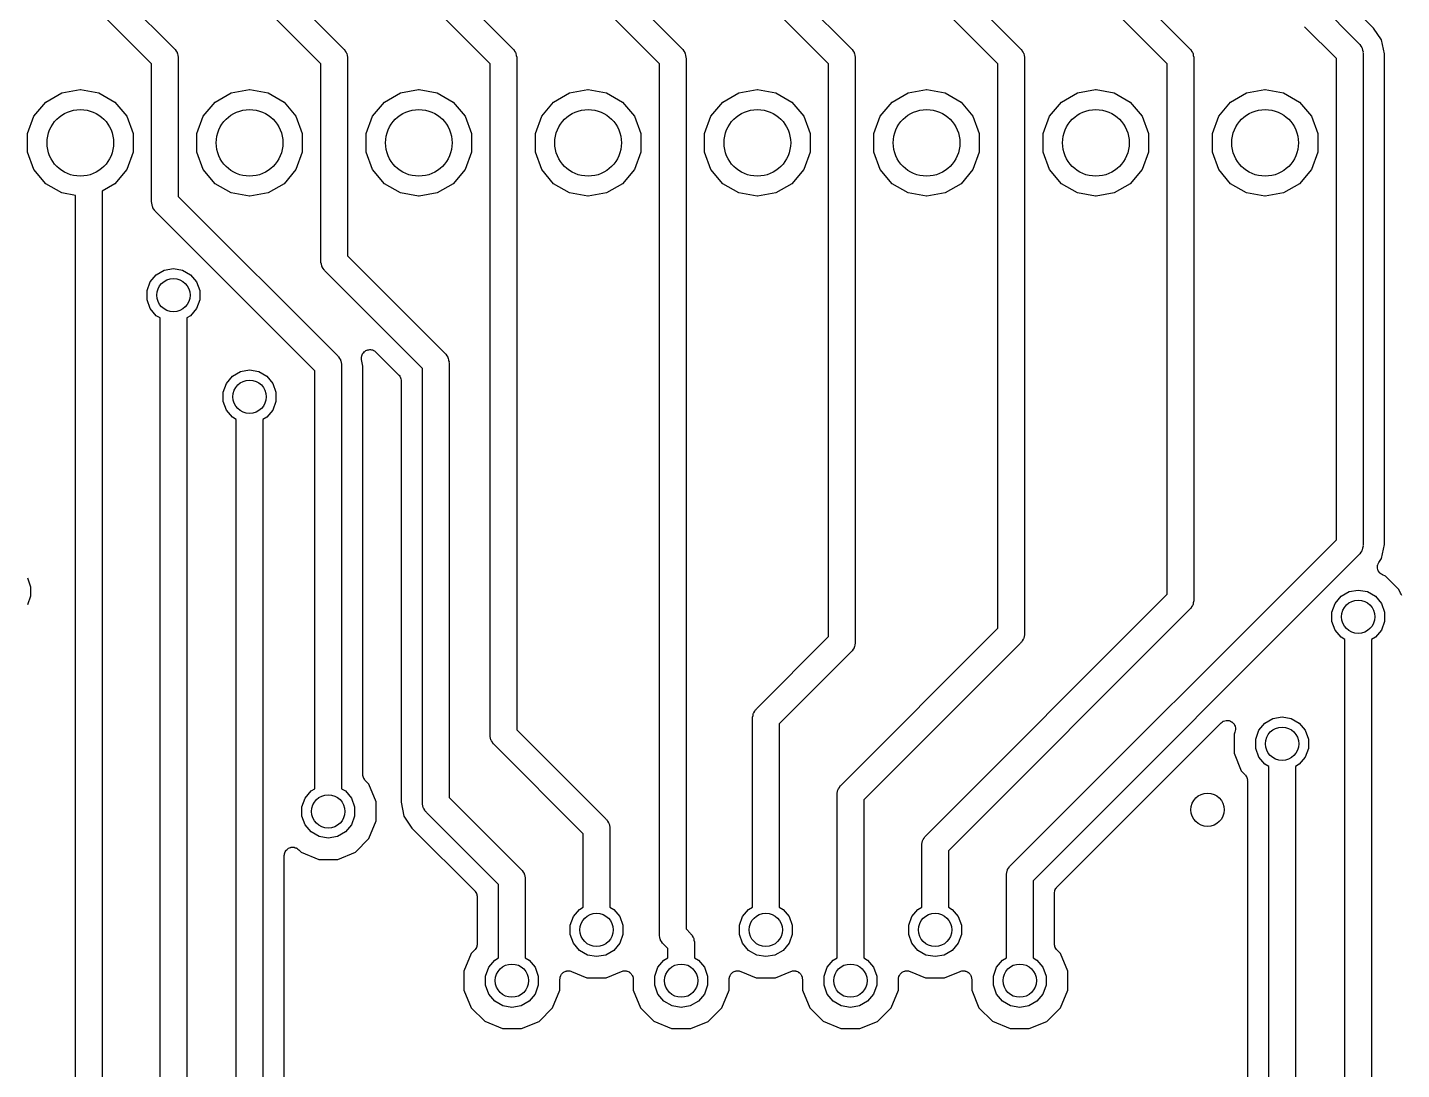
# Model space of a CAD drawing. Extents: x 25 to 125, y -125 to -25.
# Drawn here: x 92.42 to 113.05, y -56.32 to -40.69 of the extents above; entities that cross this region are included whole.
import ezdxf

# ---------------------------------------------------------------- set-up
doc = ezdxf.new("R2010")
doc.units = 0
doc.header["$MEASUREMENT"] = 0
doc.layers.add('BLACK', color=7, linetype='CONTINUOUS')

msp = doc.modelspace()

# ---------------------------------------------------------------- linework, layer by layer
at = {"layer": 'Black'}
for p, q in [((93.9079, -40.2851), (94.6294, -41.0066)), ((96.4479, -40.2851), (97.1694, -41.0066)), ((98.9879, -40.2851), (99.7094, -41.0066)), ((101.528, -40.2851), (102.249, -41.0066)), ((104.068, -40.2851), (104.789, -41.0066)), ((106.608, -40.2851), (107.329, -41.0066)), ((109.148, -40.2851), (109.869, -41.0066)), ((111.798, -40.319), (112.409, -40.9304)), ((112.627, -40.6953), (112.164, -40.2324)), ((94.288, -41.2308), (93.6165, -40.5594)), ((96.828, -41.2308), (96.1565, -40.5594)), ((99.368, -41.2308), (98.6965, -40.5594)), ((101.908, -41.2308), (101.237, -40.5594)), ((104.448, -41.2308), (103.777, -40.5594)), ((106.988, -41.2308), (106.317, -40.5594)), ((109.528, -41.2308), (108.857, -40.5594)), ((112.068, -41.1546), (111.591, -40.678)), ((112.746, -40.8738), (112.627, -40.6953)), ((94.6294, -41.0066), (94.6345, -41.0138)), ((94.6345, -41.0138), (94.6412, -41.0194)), ((94.6412, -41.0194), (94.6543, -41.0421)), ((97.1694, -41.0066), (97.1745, -41.0138)), ((97.1745, -41.0138), (97.1812, -41.0194)), ((97.1812, -41.0194), (97.1943, -41.0421)), ((99.7094, -41.0066), (99.7145, -41.0138)), ((99.7145, -41.0138), (99.7212, -41.0194)), ((99.7212, -41.0194), (99.7343, -41.0421)), ((102.249, -41.0066), (102.254, -41.0138)), ((102.254, -41.0138), (102.261, -41.0194)), ((102.261, -41.0194), (102.274, -41.0421)), ((104.789, -41.0066), (104.794, -41.0138)), ((104.794, -41.0138), (104.801, -41.0194)), ((104.801, -41.0194), (104.814, -41.0421)), ((107.329, -41.0066), (107.334, -41.0138)), ((107.334, -41.0138), (107.341, -41.0194)), ((107.341, -41.0194), (107.354, -41.0421)), ((109.869, -41.0066), (109.874, -41.0138)), ((109.874, -41.0138), (109.881, -41.0194)), ((109.881, -41.0194), (109.894, -41.0421)), ((112.409, -40.9304), (112.414, -40.9376)), ((112.414, -40.9376), (112.421, -40.9432)), ((112.421, -40.9432), (112.434, -40.9659)), ((112.434, -40.9659), (112.449, -40.9873)), ((112.449, -40.9873), (112.452, -40.9958)), ((112.452, -40.9958), (112.456, -41.0034)), ((112.456, -41.0034), (112.46, -41.0291)), ((112.46, -41.0291), (112.467, -41.0544)), ((112.788, -41.0843), (112.746, -40.8738)), ((94.288, -43.307), (94.288, -41.2308)), ((94.6543, -41.0421), (94.6693, -41.0635)), ((94.6693, -41.0635), (94.6715, -41.072)), ((94.6715, -41.072), (94.6759, -41.0796)), ((94.6759, -41.0796), (94.6805, -41.1053)), ((94.6805, -41.1053), (94.6872, -41.1306)), ((94.6872, -41.1306), (94.6865, -41.1393)), ((94.6865, -41.1393), (94.688, -41.148)), ((94.688, -41.148), (94.688, -43.2242)), ((96.828, -44.196), (96.828, -41.2308)), ((97.1943, -41.0421), (97.2093, -41.0635)), ((97.2093, -41.0635), (97.2115, -41.072)), ((97.2115, -41.072), (97.2159, -41.0796)), ((97.2159, -41.0796), (97.2205, -41.1053)), ((97.2205, -41.1053), (97.2272, -41.1306)), ((97.2272, -41.1306), (97.2265, -41.1393)), ((97.2265, -41.1393), (97.228, -41.148)), ((97.228, -41.148), (97.228, -44.1132)), ((99.368, -51.308), (99.368, -41.2308)), ((99.7343, -41.0421), (99.7493, -41.0635)), ((99.7493, -41.0635), (99.7515, -41.072)), ((99.7515, -41.072), (99.7559, -41.0796)), ((99.7559, -41.0796), (99.7605, -41.1053)), ((99.7605, -41.1053), (99.7672, -41.1306)), ((99.7672, -41.1306), (99.7665, -41.1393)), ((99.7665, -41.1393), (99.768, -41.148)), ((99.768, -41.148), (99.768, -51.2252)), ((101.908, -54.2983), (101.908, -41.2308)), ((102.274, -41.0421), (102.289, -41.0635)), ((102.289, -41.0635), (102.292, -41.072)), ((102.292, -41.072), (102.296, -41.0796)), ((102.296, -41.0796), (102.3, -41.1053)), ((102.3, -41.1053), (102.307, -41.1306)), ((102.307, -41.1306), (102.306, -41.1393)), ((102.306, -41.1393), (102.308, -41.148)), ((102.308, -41.148), (102.308, -54.2155)), ((104.448, -49.8282), (104.448, -41.2308)), ((104.814, -41.0421), (104.829, -41.0635)), ((104.829, -41.0635), (104.832, -41.072)), ((104.832, -41.072), (104.836, -41.0796)), ((104.836, -41.0796), (104.84, -41.1053)), ((104.84, -41.1053), (104.847, -41.1306)), ((104.847, -41.1306), (104.846, -41.1393)), ((104.846, -41.1393), (104.848, -41.148)), ((104.848, -41.148), (104.848, -49.911)), ((106.988, -49.7012), (106.988, -41.2308)), ((107.354, -41.0421), (107.369, -41.0635)), ((107.369, -41.0635), (107.372, -41.072)), ((107.372, -41.072), (107.376, -41.0796)), ((107.376, -41.0796), (107.38, -41.1053)), ((107.38, -41.1053), (107.387, -41.1306)), ((107.387, -41.1306), (107.386, -41.1393)), ((107.386, -41.1393), (107.388, -41.148)), ((107.388, -41.148), (107.388, -49.784)), ((109.528, -49.1932), (109.528, -41.2308)), ((109.894, -41.0421), (109.909, -41.0635)), ((109.909, -41.0635), (109.912, -41.072)), ((109.912, -41.072), (109.916, -41.0796)), ((109.916, -41.0796), (109.92, -41.1053)), ((109.92, -41.1053), (109.927, -41.1306)), ((109.927, -41.1306), (109.926, -41.1393)), ((109.926, -41.1393), (109.928, -41.148)), ((109.928, -41.148), (109.928, -49.276)), ((112.068, -48.3735), (112.068, -41.1546)), ((112.467, -41.0544), (112.466, -41.0631)), ((112.466, -41.0631), (112.468, -41.0718)), ((112.468, -41.0718), (112.468, -48.4563)), ((112.788, -48.4438), (112.788, -41.0843)), ((92.9413, -41.6662), (93.2149, -41.618)), ((93.2149, -41.618), (93.2211, -41.618)), ((93.2211, -41.618), (93.4947, -41.6662)), ((95.4813, -41.6662), (95.7549, -41.618)), ((95.7549, -41.618), (95.7611, -41.618)), ((95.7611, -41.618), (96.0347, -41.6662)), ((98.0213, -41.6662), (98.2949, -41.618)), ((98.2949, -41.618), (98.3011, -41.618)), ((98.3011, -41.618), (98.5747, -41.6662)), ((100.561, -41.6662), (100.835, -41.618)), ((100.835, -41.618), (100.841, -41.618)), ((100.841, -41.618), (101.115, -41.6662)), ((103.101, -41.6662), (103.375, -41.618)), ((103.375, -41.618), (103.381, -41.618)), ((103.381, -41.618), (103.655, -41.6662)), ((105.641, -41.6662), (105.915, -41.618)), ((105.915, -41.618), (105.921, -41.618)), ((105.921, -41.618), (106.195, -41.6662)), ((108.181, -41.6662), (108.455, -41.618)), ((108.455, -41.618), (108.461, -41.618)), ((108.461, -41.618), (108.735, -41.6662)), ((110.721, -41.6662), (110.995, -41.618)), ((110.995, -41.618), (111.001, -41.618)), ((111.001, -41.618), (111.275, -41.6662)), ((92.5221, -42.018), (92.7007, -41.8052)), ((92.7007, -41.8052), (92.9413, -41.6662)), ((93.4947, -41.6662), (93.7353, -41.8052)), ((93.7353, -41.8052), (93.9139, -42.018)), ((95.0621, -42.018), (95.2407, -41.8052)), ((95.2407, -41.8052), (95.4813, -41.6662)), ((96.0347, -41.6662), (96.2753, -41.8052)), ((96.2753, -41.8052), (96.4539, -42.018)), ((97.6021, -42.018), (97.7807, -41.8052)), ((97.7807, -41.8052), (98.0213, -41.6662)), ((98.5747, -41.6662), (98.8153, -41.8052)), ((98.8153, -41.8052), (98.9939, -42.018)), ((100.142, -42.018), (100.321, -41.8052)), ((100.321, -41.8052), (100.561, -41.6662)), ((101.115, -41.6662), (101.355, -41.8052)), ((101.355, -41.8052), (101.534, -42.018)), ((102.682, -42.018), (102.861, -41.8052)), ((102.861, -41.8052), (103.101, -41.6662)), ((103.655, -41.6662), (103.895, -41.8052)), ((103.895, -41.8052), (104.074, -42.018)), ((105.222, -42.018), (105.401, -41.8052)), ((105.401, -41.8052), (105.641, -41.6662)), ((106.195, -41.6662), (106.435, -41.8052)), ((106.435, -41.8052), (106.614, -42.018)), ((107.762, -42.018), (107.941, -41.8052)), ((107.941, -41.8052), (108.181, -41.6662)), ((108.735, -41.6662), (108.975, -41.8052)), ((108.975, -41.8052), (109.154, -42.018)), ((110.302, -42.018), (110.481, -41.8052)), ((110.481, -41.8052), (110.721, -41.6662)), ((111.275, -41.6662), (111.515, -41.8052)), ((111.515, -41.8052), (111.694, -42.018)), ((92.4271, -42.2791), (92.5221, -42.018)), ((93.9139, -42.018), (94.0089, -42.2791)), ((94.9671, -42.2791), (95.0621, -42.018)), ((96.4539, -42.018), (96.5489, -42.2791)), ((97.5071, -42.2791), (97.6021, -42.018)), ((98.9939, -42.018), (99.0889, -42.2791)), ((100.047, -42.2791), (100.142, -42.018)), ((101.534, -42.018), (101.629, -42.2791)), ((102.587, -42.2791), (102.682, -42.018)), ((104.074, -42.018), (104.169, -42.2791)), ((105.127, -42.2791), (105.222, -42.018)), ((106.614, -42.018), (106.709, -42.2791)), ((107.667, -42.2791), (107.762, -42.018)), ((109.154, -42.018), (109.249, -42.2791)), ((110.207, -42.2791), (110.302, -42.018)), ((111.694, -42.018), (111.789, -42.2791)), ((92.4271, -42.5569), (92.4271, -42.2791)), ((94.0089, -42.2791), (94.0089, -42.5569)), ((94.9671, -42.5569), (94.9671, -42.2791)), ((96.5489, -42.2791), (96.5489, -42.5569)), ((97.5071, -42.5569), (97.5071, -42.2791)), ((99.0889, -42.2791), (99.0889, -42.5569)), ((100.047, -42.5569), (100.047, -42.2791)), ((101.629, -42.2791), (101.629, -42.5569)), ((102.587, -42.5569), (102.587, -42.2791)), ((104.169, -42.2791), (104.169, -42.5569)), ((105.127, -42.5569), (105.127, -42.2791)), ((106.709, -42.2791), (106.709, -42.5569)), ((107.667, -42.5569), (107.667, -42.2791)), ((109.249, -42.2791), (109.249, -42.5569)), ((110.207, -42.5569), (110.207, -42.2791)), ((111.789, -42.2791), (111.789, -42.5569)), ((92.5221, -42.818), (92.4271, -42.5569)), ((94.0089, -42.5569), (93.9139, -42.818)), ((95.0621, -42.818), (94.9671, -42.5569)), ((96.5489, -42.5569), (96.4539, -42.818)), ((97.6021, -42.818), (97.5071, -42.5569)), ((99.0889, -42.5569), (98.9939, -42.818)), ((100.142, -42.818), (100.047, -42.5569)), ((101.629, -42.5569), (101.534, -42.818)), ((102.682, -42.818), (102.587, -42.5569)), ((104.169, -42.5569), (104.074, -42.818)), ((105.222, -42.818), (105.127, -42.5569)), ((106.709, -42.5569), (106.614, -42.818)), ((107.762, -42.818), (107.667, -42.5569)), ((109.249, -42.5569), (109.154, -42.818)), ((110.302, -42.818), (110.207, -42.5569)), ((111.789, -42.5569), (111.694, -42.818)), ((92.7007, -43.0308), (92.5221, -42.818)), ((93.9139, -42.818), (93.7353, -43.0308)), ((95.2407, -43.0308), (95.0621, -42.818)), ((96.4539, -42.818), (96.2753, -43.0308)), ((97.7807, -43.0308), (97.6021, -42.818)), ((98.9939, -42.818), (98.8153, -43.0308)), ((100.321, -43.0308), (100.142, -42.818)), ((101.534, -42.818), (101.355, -43.0308)), ((102.861, -43.0308), (102.682, -42.818)), ((104.074, -42.818), (103.895, -43.0308)), ((105.401, -43.0308), (105.222, -42.818)), ((106.614, -42.818), (106.435, -43.0308)), ((107.941, -43.0308), (107.762, -42.818)), ((109.154, -42.818), (108.975, -43.0308)), ((110.481, -43.0308), (110.302, -42.818)), ((111.694, -42.818), (111.515, -43.0308)), ((92.9413, -43.1698), (92.7007, -43.0308)), ((93.7353, -43.0308), (93.545, -43.1407)), ((95.4813, -43.1698), (95.2407, -43.0308)), ((96.2753, -43.0308), (96.0347, -43.1698)), ((98.0213, -43.1698), (97.7807, -43.0308)), ((98.8153, -43.0308), (98.5747, -43.1698)), ((100.561, -43.1698), (100.321, -43.0308)), ((101.355, -43.0308), (101.115, -43.1698)), ((103.101, -43.1698), (102.861, -43.0308)), ((103.895, -43.0308), (103.655, -43.1698)), ((105.641, -43.1698), (105.401, -43.0308)), ((106.435, -43.0308), (106.195, -43.1698)), ((108.181, -43.1698), (107.941, -43.0308)), ((108.975, -43.0308), (108.735, -43.1698)), ((110.721, -43.1698), (110.481, -43.0308)), ((111.515, -43.0308), (111.275, -43.1698)), ((93.145, -43.2057), (92.9413, -43.1698)), ((93.145, -80.8119), (93.145, -43.2057)), ((93.545, -43.1407), (93.545, -80.8119)), ((94.688, -43.2242), (97.0804, -45.6166)), ((95.7549, -43.218), (95.4813, -43.1698)), ((95.7611, -43.218), (95.7549, -43.218)), ((96.0347, -43.1698), (95.7611, -43.218)), ((98.2949, -43.218), (98.0213, -43.1698)), ((98.3011, -43.218), (98.2949, -43.218)), ((98.5747, -43.1698), (98.3011, -43.218)), ((100.835, -43.218), (100.561, -43.1698)), ((100.841, -43.218), (100.835, -43.218)), ((101.115, -43.1698), (100.841, -43.218)), ((103.375, -43.218), (103.101, -43.1698)), ((103.381, -43.218), (103.375, -43.218)), ((103.655, -43.1698), (103.381, -43.218)), ((105.915, -43.218), (105.641, -43.1698)), ((105.921, -43.218), (105.915, -43.218)), ((106.195, -43.1698), (105.921, -43.218)), ((108.455, -43.218), (108.181, -43.1698)), ((108.461, -43.218), (108.455, -43.218)), ((108.735, -43.1698), (108.461, -43.218)), ((110.995, -43.218), (110.721, -43.1698)), ((111.001, -43.218), (110.995, -43.218)), ((111.275, -43.1698), (111.001, -43.218)), ((94.2895, -43.3157), (94.288, -43.307)), ((94.2888, -43.3244), (94.2895, -43.3157)), ((94.2955, -43.3497), (94.2888, -43.3244)), ((94.3001, -43.3754), (94.2955, -43.3497)), ((94.3045, -43.383), (94.3001, -43.3754)), ((94.3067, -43.3915), (94.3045, -43.383)), ((94.3217, -43.4129), (94.3067, -43.3915)), ((94.3348, -43.4356), (94.3217, -43.4129)), ((94.3415, -43.4412), (94.3348, -43.4356)), ((94.3466, -43.4484), (94.3415, -43.4412)), ((96.739, -45.8409), (94.3466, -43.4484)), ((97.228, -44.1132), (98.6934, -45.5786)), ((94.3569, -44.3964), (94.4777, -44.3267)), ((94.4777, -44.3267), (94.615, -44.3025)), ((94.615, -44.3025), (94.7523, -44.3267)), ((94.7523, -44.3267), (94.8731, -44.3964)), ((96.8295, -44.2047), (96.828, -44.196)), ((96.8288, -44.2134), (96.8295, -44.2047)), ((96.8355, -44.2387), (96.8288, -44.2134)), ((96.8401, -44.2644), (96.8355, -44.2387)), ((96.8445, -44.272), (96.8401, -44.2644)), ((96.8467, -44.2805), (96.8445, -44.272)), ((96.8617, -44.3019), (96.8467, -44.2805)), ((96.8748, -44.3246), (96.8617, -44.3019)), ((96.8815, -44.3302), (96.8748, -44.3246)), ((96.8866, -44.3374), (96.8815, -44.3302)), ((94.2196, -44.6343), (94.2673, -44.5032)), ((94.2673, -44.5032), (94.3569, -44.3964)), ((94.8731, -44.3964), (94.9627, -44.5032)), ((94.9627, -44.5032), (95.0104, -44.6343)), ((98.352, -45.8028), (96.8866, -44.3374)), ((94.2196, -44.7737), (94.2196, -44.6343)), ((95.0104, -44.6343), (95.0104, -44.7737)), ((94.2673, -44.9048), (94.2196, -44.7737)), ((94.3569, -45.0116), (94.2673, -44.9048)), ((94.9627, -44.9048), (94.8731, -45.0116)), ((95.0104, -44.7737), (94.9627, -44.9048)), ((94.415, -45.0451), (94.3569, -45.0116)), ((94.415, -79.883), (94.415, -45.0451)), ((94.8731, -45.0116), (94.815, -45.0451)), ((94.815, -45.0451), (94.815, -79.8002)), ((97.4599, -45.5741), (97.4706, -45.5633)), ((97.4706, -45.5633), (97.4802, -45.5514)), ((97.4802, -45.5514), (97.4861, -45.5478)), ((97.4861, -45.5478), (97.4911, -45.5429)), ((97.4911, -45.5429), (97.5049, -45.5364)), ((97.5049, -45.5364), (97.5179, -45.5285)), ((97.5179, -45.5285), (97.5247, -45.5272)), ((97.5247, -45.5272), (97.531, -45.5242)), ((97.531, -45.5242), (97.5462, -45.5229)), ((97.5462, -45.5229), (97.5611, -45.5199)), ((97.5611, -45.5199), (97.568, -45.521)), ((97.568, -45.521), (97.575, -45.5204)), ((97.575, -45.5204), (97.5897, -45.5243)), ((97.5897, -45.5243), (97.6047, -45.5266)), ((97.6047, -45.5266), (97.6108, -45.53)), ((97.6108, -45.53), (97.6176, -45.5318)), ((97.6176, -45.5318), (97.6301, -45.5405)), ((97.6301, -45.5405), (97.6434, -45.5479)), ((97.6434, -45.5479), (97.648, -45.5531)), ((97.648, -45.5531), (97.6537, -45.5571)), ((97.6537, -45.5571), (97.9948, -45.8982)), ((97.0804, -45.6166), (97.0855, -45.6238)), ((97.0855, -45.6238), (97.0922, -45.6295)), ((97.0922, -45.6295), (97.1053, -45.6521)), ((97.1053, -45.6521), (97.1203, -45.6735)), ((97.1203, -45.6735), (97.1225, -45.682)), ((97.1225, -45.682), (97.1269, -45.6896)), ((97.1269, -45.6896), (97.1315, -45.7153)), ((97.1315, -45.7153), (97.1382, -45.7406)), ((97.1382, -45.7406), (97.1375, -45.7493)), ((97.1375, -45.7493), (97.139, -45.758)), ((97.139, -45.758), (97.139, -52.1099)), ((97.4374, -45.658), (97.4387, -45.6428)), ((97.4392, -45.6647), (97.4374, -45.658)), ((97.4384, -45.6276), (97.4406, -45.621)), ((97.4387, -45.6428), (97.4384, -45.6276)), ((97.4393, -45.6717), (97.4392, -45.6647)), ((97.459, -45.7705), (97.4393, -45.6717)), ((97.4406, -45.621), (97.4412, -45.614)), ((97.4412, -45.614), (97.4477, -45.6002)), ((97.4477, -45.6002), (97.4526, -45.5858)), ((97.4526, -45.5858), (97.4569, -45.5804)), ((97.4569, -45.5804), (97.4599, -45.5741)), ((97.459, -51.9002), (97.459, -45.7705)), ((98.6934, -45.5786), (98.6985, -45.5858)), ((98.6985, -45.5858), (98.7052, -45.5914)), ((98.7052, -45.5914), (98.7183, -45.6141)), ((98.7183, -45.6141), (98.7333, -45.6355)), ((98.7333, -45.6355), (98.7355, -45.644)), ((98.7355, -45.644), (98.7399, -45.6516)), ((98.7399, -45.6516), (98.7445, -45.6773)), ((98.7445, -45.6773), (98.7512, -45.7026)), ((98.7512, -45.7026), (98.7505, -45.7113)), ((98.7505, -45.7113), (98.752, -45.72)), ((98.752, -45.72), (98.752, -52.2412)), ((95.4103, -46.0272), (95.4999, -45.9204)), ((95.4999, -45.9204), (95.6207, -45.8507)), ((95.6207, -45.8507), (95.758, -45.8265)), ((95.758, -45.8265), (95.8953, -45.8507)), ((95.8953, -45.8507), (96.0161, -45.9204)), ((96.0161, -45.9204), (96.1057, -46.0272)), ((96.739, -52.1099), (96.739, -45.8409)), ((97.9948, -45.8982), (97.998, -45.9028)), ((97.998, -45.9028), (98.0023, -45.9064)), ((98.0023, -45.9064), (98.0106, -45.9207)), ((98.0106, -45.9207), (98.0201, -45.9343)), ((98.0201, -45.9343), (98.0215, -45.9397)), ((98.0215, -45.9397), (98.0243, -45.9446)), ((98.0243, -45.9446), (98.0272, -45.9609)), ((98.0272, -45.9609), (98.0315, -45.9769)), ((98.0315, -45.9769), (98.031, -45.9825)), ((98.031, -45.9825), (98.032, -45.988)), ((98.352, -52.324), (98.352, -45.8028)), ((95.3626, -46.1583), (95.4103, -46.0272)), ((95.3626, -46.2977), (95.3626, -46.1583)), ((96.1057, -46.0272), (96.1534, -46.1583)), ((96.1534, -46.1583), (96.1534, -46.2977)), ((98.032, -45.988), (98.032, -52.3115)), ((95.4103, -46.4288), (95.3626, -46.2977)), ((96.1534, -46.2977), (96.1057, -46.4288)), ((95.4999, -46.5356), (95.4103, -46.4288)), ((95.558, -46.5691), (95.4999, -46.5356)), ((95.558, -67.183), (95.558, -46.5691)), ((96.0161, -46.5356), (95.958, -46.5691)), ((95.958, -46.5691), (95.958, -67.1002)), ((96.1057, -46.4288), (96.0161, -46.5356)), ((107.174, -53.2679), (112.068, -48.3735)), ((112.468, -48.4563), (112.466, -48.465)), ((112.746, -48.6544), (112.788, -48.4438)), ((112.409, -48.5977), (107.515, -53.4922)), ((112.414, -48.5905), (112.409, -48.5977)), ((112.421, -48.5849), (112.414, -48.5905)), ((112.434, -48.5622), (112.421, -48.5849)), ((112.449, -48.5408), (112.434, -48.5622)), ((112.452, -48.5323), (112.449, -48.5408)), ((112.456, -48.5247), (112.452, -48.5323)), ((112.46, -48.499), (112.456, -48.5247)), ((112.467, -48.4737), (112.46, -48.499)), ((112.466, -48.465), (112.467, -48.4737)), ((112.706, -48.7151), (112.746, -48.6544)), ((112.685, -48.7995), (112.686, -48.7788)), ((112.685, -48.8008), (112.685, -48.7995)), ((112.685, -48.8021), (112.685, -48.8008)), ((112.691, -48.8219), (112.685, -48.8021)), ((112.686, -48.7788), (112.687, -48.7581)), ((112.687, -48.7581), (112.688, -48.7568)), ((112.688, -48.7555), (112.696, -48.7365)), ((112.688, -48.7568), (112.688, -48.7555)), ((112.697, -48.8418), (112.691, -48.8219)), ((112.696, -48.7365), (112.704, -48.7173)), ((112.698, -48.8429), (112.697, -48.8418)), ((112.698, -48.8442), (112.698, -48.8429)), ((112.711, -48.8607), (112.698, -48.8442)), ((112.704, -48.7173), (112.705, -48.7163)), ((112.705, -48.7163), (112.706, -48.7151)), ((112.723, -48.8774), (112.711, -48.8607)), ((92.4227, -48.9482), (92.4704, -49.0793)), ((112.724, -48.8782), (112.723, -48.8774)), ((112.725, -48.8792), (112.724, -48.8782)), ((112.743, -48.8904), (112.725, -48.8792)), ((112.76, -48.9019), (112.743, -48.8904)), ((112.761, -48.9022), (112.76, -48.9019)), ((112.762, -48.903), (112.761, -48.9022)), ((112.803, -48.92), (112.762, -48.903)), ((113.006, -49.1227), (112.803, -48.92)), ((92.4704, -49.2187), (92.4227, -49.3498)), ((92.4704, -49.0793), (92.4704, -49.2187)), ((105.904, -52.8176), (109.528, -49.1932)), ((109.928, -49.276), (109.926, -49.2847)), ((112.047, -49.3292), (112.137, -49.2224)), ((112.137, -49.2224), (112.258, -49.1527)), ((112.258, -49.1527), (112.395, -49.1285)), ((112.395, -49.1285), (112.532, -49.1527)), ((112.532, -49.1527), (112.653, -49.2224)), ((112.653, -49.2224), (112.743, -49.3292)), ((113.028, -49.1756), (113.006, -49.1227)), ((113.038, -49.192), (113.028, -49.1756)), ((113.048, -49.2088), (113.038, -49.192)), ((109.869, -49.4174), (106.245, -53.0418)), ((109.874, -49.4102), (109.869, -49.4174)), ((109.881, -49.4046), (109.874, -49.4102)), ((109.894, -49.3819), (109.881, -49.4046)), ((109.909, -49.3605), (109.894, -49.3819)), ((109.912, -49.352), (109.909, -49.3605)), ((109.916, -49.3444), (109.912, -49.352)), ((109.92, -49.3187), (109.916, -49.3444)), ((109.927, -49.2934), (109.92, -49.3187)), ((109.926, -49.2847), (109.927, -49.2934)), ((112, -49.4603), (112.047, -49.3292)), ((112, -49.5997), (112, -49.4603)), ((112.743, -49.3292), (112.79, -49.4603)), ((112.79, -49.4603), (112.79, -49.5997)), ((112.047, -49.7308), (112, -49.5997)), ((112.79, -49.5997), (112.743, -49.7308)), ((103.364, -50.9126), (104.448, -49.8282)), ((104.634, -52.0556), (106.988, -49.7012)), ((107.354, -49.8899), (107.341, -49.9126)), ((107.369, -49.8685), (107.354, -49.8899)), ((107.372, -49.86), (107.369, -49.8685)), ((107.376, -49.8524), (107.372, -49.86)), ((107.38, -49.8267), (107.376, -49.8524)), ((107.387, -49.8014), (107.38, -49.8267)), ((107.388, -49.784), (107.386, -49.7927)), ((107.386, -49.7927), (107.387, -49.8014)), ((112.137, -49.8376), (112.047, -49.7308)), ((112.195, -49.8711), (112.137, -49.8376)), ((112.195, -80.6892), (112.195, -49.8711)), ((112.653, -49.8376), (112.595, -49.8711)), ((112.595, -49.8711), (112.595, -80.772)), ((112.743, -49.7308), (112.653, -49.8376)), ((104.789, -50.0524), (103.705, -51.1368)), ((104.794, -50.0452), (104.789, -50.0524)), ((104.801, -50.0396), (104.794, -50.0452)), ((104.814, -50.0169), (104.801, -50.0396)), ((104.829, -49.9955), (104.814, -50.0169)), ((104.832, -49.987), (104.829, -49.9955)), ((104.836, -49.9794), (104.832, -49.987)), ((104.84, -49.9537), (104.836, -49.9794)), ((104.847, -49.9284), (104.84, -49.9537)), ((104.848, -49.911), (104.846, -49.9197)), ((104.846, -49.9197), (104.847, -49.9284)), ((107.329, -49.9254), (104.975, -52.2798)), ((107.334, -49.9182), (107.329, -49.9254)), ((107.341, -49.9126), (107.334, -49.9182)), ((103.339, -50.9481), (103.352, -50.9254)), ((103.352, -50.9254), (103.359, -50.9198)), ((103.359, -50.9198), (103.364, -50.9126)), ((103.305, -51.054), (103.307, -51.0453)), ((103.305, -53.8879), (103.305, -51.054)), ((103.306, -51.0366), (103.313, -51.0113)), ((103.307, -51.0453), (103.306, -51.0366)), ((103.313, -51.0113), (103.317, -50.9856)), ((103.317, -50.9856), (103.321, -50.978)), ((103.321, -50.978), (103.324, -50.9695)), ((103.324, -50.9695), (103.339, -50.9481)), ((103.705, -51.1368), (103.705, -53.8879)), ((107.872, -53.5875), (110.338, -51.1219)), ((110.338, -51.1219), (110.354, -51.1108)), ((110.354, -51.1108), (110.369, -51.099)), ((110.369, -51.099), (110.372, -51.0982)), ((110.372, -51.0982), (110.374, -51.0966)), ((110.374, -51.0966), (110.393, -51.0916)), ((110.393, -51.0916), (110.411, -51.0858)), ((110.411, -51.0858), (110.414, -51.0859)), ((110.414, -51.0859), (110.417, -51.0852)), ((110.417, -51.0852), (110.436, -51.0869)), ((110.436, -51.0869), (110.455, -51.0877)), ((110.455, -51.0877), (110.458, -51.0888)), ((110.458, -51.0888), (110.46, -51.089)), ((110.46, -51.089), (110.478, -51.0972)), ((110.478, -51.0972), (110.496, -51.1047)), ((110.496, -51.1047), (110.498, -51.1065)), ((110.498, -51.1065), (110.5, -51.1077)), ((110.5, -51.1077), (110.514, -51.1214)), ((110.514, -51.1214), (110.528, -51.1345)), ((110.528, -51.1345), (110.53, -51.1369)), ((110.53, -51.1369), (110.532, -51.1389)), ((110.904, -51.2342), (110.994, -51.1274)), ((110.994, -51.1274), (111.115, -51.0577)), ((111.115, -51.0577), (111.252, -51.0335)), ((111.252, -51.0335), (111.389, -51.0577)), ((111.389, -51.0577), (111.51, -51.1274)), ((111.51, -51.1274), (111.6, -51.2342)), ((99.3695, -51.3167), (99.368, -51.308)), ((99.3688, -51.3254), (99.3695, -51.3167)), ((99.3755, -51.3507), (99.3688, -51.3254)), ((99.768, -51.2252), (101.106, -52.5636)), ((110.532, -51.1389), (110.54, -51.1564)), ((110.545, -51.2604), (110.532, -51.2912)), ((110.532, -51.2912), (110.532, -51.5776)), ((110.54, -51.1564), (110.549, -51.1736)), ((110.549, -51.2415), (110.545, -51.2604)), ((110.549, -51.1736), (110.549, -51.1764)), ((110.549, -51.1764), (110.55, -51.1788)), ((110.554, -51.2228), (110.549, -51.2415)), ((110.55, -51.1788), (110.552, -51.1982)), ((110.552, -51.1982), (110.554, -51.2174)), ((110.554, -51.2174), (110.554, -51.22)), ((110.554, -51.22), (110.554, -51.2228)), ((110.857, -51.3653), (110.904, -51.2342)), ((111.6, -51.2342), (111.647, -51.3653)), ((99.3801, -51.3764), (99.3755, -51.3507)), ((99.3845, -51.384), (99.3801, -51.3764)), ((99.3867, -51.3925), (99.3845, -51.384)), ((99.4017, -51.4139), (99.3867, -51.3925)), ((99.4148, -51.4366), (99.4017, -51.4139)), ((99.4215, -51.4422), (99.4148, -51.4366)), ((99.4266, -51.4494), (99.4215, -51.4422)), ((100.765, -52.7878), (99.4266, -51.4494)), ((110.857, -51.5047), (110.857, -51.3653)), ((110.904, -51.6358), (110.857, -51.5047)), ((111.647, -51.5047), (111.6, -51.6358)), ((111.647, -51.3653), (111.647, -51.5047)), ((110.532, -51.5776), (110.641, -51.8423)), ((110.994, -51.7426), (110.904, -51.6358)), ((111.052, -51.7761), (110.994, -51.7426)), ((111.51, -51.7426), (111.452, -51.7761)), ((111.6, -51.6358), (111.51, -51.7426)), ((97.46, -51.9057), (97.459, -51.9002)), ((97.4595, -51.9112), (97.46, -51.9057)), ((97.4638, -51.9273), (97.4595, -51.9112)), ((97.4667, -51.9437), (97.4638, -51.9273)), ((97.4694, -51.9485), (97.4667, -51.9437)), ((97.4709, -51.9538), (97.4694, -51.9485)), ((97.4804, -51.9675), (97.4709, -51.9538)), ((110.641, -51.8423), (110.695, -51.896)), ((110.695, -51.896), (110.698, -51.9006)), ((110.698, -51.9006), (110.702, -51.9041)), ((110.702, -51.9041), (110.711, -51.9185)), ((110.711, -51.9185), (110.72, -51.9322)), ((110.72, -51.9322), (110.722, -51.9375)), ((110.722, -51.9375), (110.724, -51.9423)), ((110.724, -51.9423), (110.727, -51.9587)), ((110.727, -51.9587), (110.732, -51.9748)), ((111.052, -69.5132), (111.052, -51.7761)), ((111.452, -51.7761), (111.452, -69.596)), ((96.5913, -52.2502), (96.6809, -52.1434)), ((96.6809, -52.1434), (96.739, -52.1099)), ((97.139, -52.1099), (97.1971, -52.1434)), ((97.1971, -52.1434), (97.2867, -52.2502)), ((97.4887, -51.9819), (97.4804, -51.9675)), ((97.493, -51.9854), (97.4887, -51.9819)), ((97.4961, -51.99), (97.493, -51.9854)), ((97.5498, -52.0437), (97.4961, -51.99)), ((97.6591, -52.3084), (97.5498, -52.0437)), ((104.576, -52.1796), (104.583, -52.1543)), ((104.583, -52.1543), (104.587, -52.1286)), ((104.587, -52.1286), (104.591, -52.121)), ((104.591, -52.121), (104.594, -52.1125)), ((104.594, -52.1125), (104.609, -52.0911)), ((104.609, -52.0911), (104.622, -52.0684)), ((104.622, -52.0684), (104.629, -52.0628)), ((104.629, -52.0628), (104.634, -52.0556)), ((110.732, -51.9748), (110.731, -51.9803)), ((110.731, -51.9803), (110.732, -51.9858)), ((110.732, -51.9858), (110.732, -69.328)), ((96.5436, -52.3813), (96.5913, -52.2502)), ((97.2867, -52.2502), (97.3344, -52.3813)), ((97.6589, -52.5948), (97.6591, -52.3084)), ((98.032, -52.3115), (98.0739, -52.522)), ((98.3535, -52.3327), (98.352, -52.324)), ((98.3528, -52.3414), (98.3535, -52.3327)), ((98.3595, -52.3667), (98.3528, -52.3414)), ((98.3641, -52.3924), (98.3595, -52.3667)), ((98.752, -52.2412), (99.8364, -53.3256)), ((104.575, -52.197), (104.577, -52.1883)), ((104.575, -54.6499), (104.575, -52.197)), ((104.577, -52.1883), (104.576, -52.1796)), ((104.975, -52.2798), (104.975, -54.6499)), ((96.5436, -52.5207), (96.5436, -52.3813)), ((96.5913, -52.6518), (96.5436, -52.5207)), ((97.3344, -52.5207), (97.2867, -52.6518)), ((97.3344, -52.3813), (97.3344, -52.5207)), ((98.0739, -52.522), (98.1931, -52.7005)), ((98.3685, -52.4), (98.3641, -52.3924)), ((98.3707, -52.4085), (98.3685, -52.4)), ((98.3857, -52.4299), (98.3707, -52.4085)), ((98.3988, -52.4526), (98.3857, -52.4299)), ((98.4055, -52.4582), (98.3988, -52.4526)), ((98.4106, -52.4654), (98.4055, -52.4582)), ((99.495, -53.5498), (98.4106, -52.4654)), ((101.106, -52.5636), (101.111, -52.5708)), ((101.111, -52.5708), (101.118, -52.5764)), ((101.118, -52.5764), (101.131, -52.5991)), ((96.6809, -52.7586), (96.5913, -52.6518)), ((96.8017, -52.8283), (96.6809, -52.7586)), ((97.1971, -52.7586), (97.0763, -52.8283)), ((97.2867, -52.6518), (97.1971, -52.7586)), ((97.549, -52.8594), (97.6589, -52.5948)), ((98.1931, -52.7005), (99.1378, -53.6452)), ((101.131, -52.5991), (101.146, -52.6205)), ((101.146, -52.6205), (101.149, -52.629)), ((101.149, -52.629), (101.153, -52.6366)), ((101.153, -52.6366), (101.157, -52.6623)), ((101.157, -52.6623), (101.164, -52.6876)), ((101.164, -52.6876), (101.163, -52.6963)), ((101.163, -52.6963), (101.165, -52.705)), ((101.165, -52.705), (101.165, -53.8879)), ((96.3571, -52.9993), (96.3722, -52.9922)), ((96.3722, -52.9922), (96.3777, -52.9918)), ((96.3777, -52.9918), (96.3829, -52.9899)), ((96.3829, -52.9899), (96.3996, -52.9899)), ((96.3996, -52.9899), (96.4162, -52.9884)), ((96.4162, -52.9884), (96.4215, -52.9899)), ((96.4215, -52.9899), (96.4271, -52.9899)), ((96.4271, -52.9899), (96.4427, -52.9956)), ((96.939, -52.8525), (96.8017, -52.8283)), ((97.0763, -52.8283), (96.939, -52.8525)), ((97.3463, -53.0617), (97.549, -52.8594)), ((100.765, -53.8879), (100.765, -52.7878)), ((105.845, -52.959), (105.847, -52.9503)), ((105.845, -53.8879), (105.845, -52.959)), ((105.846, -52.9416), (105.853, -52.9163)), ((105.847, -52.9503), (105.846, -52.9416)), ((105.853, -52.9163), (105.857, -52.8906)), ((105.857, -52.8906), (105.861, -52.883)), ((105.861, -52.883), (105.864, -52.8745)), ((105.864, -52.8745), (105.879, -52.8531)), ((105.879, -52.8531), (105.892, -52.8304)), ((105.892, -52.8304), (105.899, -52.8248)), ((105.899, -52.8248), (105.904, -52.8176)), ((96.278, -53.1149), (96.2809, -53.0986)), ((96.278, -61.4465), (96.278, -53.1149)), ((96.2809, -53.0986), (96.2824, -53.082)), ((96.2824, -53.082), (96.2847, -53.077)), ((96.2847, -53.077), (96.2857, -53.0715)), ((96.2857, -53.0715), (96.294, -53.0571)), ((96.294, -53.0571), (96.301, -53.042)), ((96.301, -53.042), (96.3049, -53.0381)), ((96.3049, -53.0381), (96.3077, -53.0333)), ((96.3077, -53.0333), (96.3205, -53.0226)), ((96.3205, -53.0226), (96.3322, -53.0108)), ((96.3322, -53.0108), (96.3373, -53.0085)), ((96.3373, -53.0085), (96.3415, -53.005)), ((96.3415, -53.005), (96.3571, -52.9993)), ((96.4427, -52.9956), (96.4588, -52.9999)), ((96.4588, -52.9999), (96.4633, -53.0031)), ((96.4633, -53.0031), (96.4685, -53.005)), ((96.4685, -53.005), (96.4813, -53.0157)), ((96.4813, -53.0157), (96.4949, -53.0252)), ((96.4949, -53.0252), (96.5306, -53.061)), ((96.5306, -53.061), (96.7952, -53.1709)), ((96.7952, -53.1709), (97.0816, -53.1711)), ((97.0816, -53.1711), (97.3463, -53.0617)), ((106.245, -53.0418), (106.245, -53.8879)), ((99.8364, -53.3256), (99.8415, -53.3328)), ((99.8415, -53.3328), (99.8482, -53.3384)), ((99.8482, -53.3384), (99.8613, -53.3611)), ((99.8613, -53.3611), (99.8763, -53.3825)), ((99.8763, -53.3825), (99.8785, -53.391)), ((99.8785, -53.391), (99.8829, -53.3986)), ((99.8829, -53.3986), (99.8875, -53.4243)), ((107.115, -53.4093), (107.117, -53.4006)), ((107.116, -53.3919), (107.123, -53.3666)), ((107.117, -53.4006), (107.116, -53.3919)), ((107.123, -53.3666), (107.127, -53.3409)), ((107.127, -53.3409), (107.131, -53.3333)), ((107.131, -53.3333), (107.134, -53.3248)), ((107.134, -53.3248), (107.149, -53.3034)), ((107.149, -53.3034), (107.162, -53.2808)), ((107.162, -53.2808), (107.169, -53.2751)), ((107.169, -53.2751), (107.174, -53.2679)), ((99.495, -54.6499), (99.495, -53.5498)), ((99.8875, -53.4243), (99.8942, -53.4496)), ((99.8942, -53.4496), (99.8935, -53.4583)), ((99.8935, -53.4583), (99.895, -53.467)), ((99.895, -53.467), (99.895, -54.6499)), ((107.115, -54.6499), (107.115, -53.4093)), ((107.515, -53.4922), (107.515, -54.6499)), ((107.847, -53.6236), (107.856, -53.61)), ((107.856, -53.61), (107.865, -53.5957)), ((107.865, -53.5957), (107.869, -53.5921)), ((107.869, -53.5921), (107.872, -53.5875)), ((99.1378, -53.6452), (99.141, -53.6498)), ((99.141, -53.6498), (99.1453, -53.6534)), ((99.1453, -53.6534), (99.1536, -53.6677)), ((99.1536, -53.6677), (99.1631, -53.6813)), ((99.1631, -53.6813), (99.1645, -53.6867)), ((99.1645, -53.6867), (99.1673, -53.6916)), ((99.1673, -53.6916), (99.1702, -53.7079)), ((99.1702, -53.7079), (99.1745, -53.7239)), ((99.1745, -53.7239), (99.174, -53.7295)), ((99.174, -53.7295), (99.175, -53.735)), ((99.175, -53.735), (99.175, -54.4401)), ((107.835, -53.6662), (107.84, -53.6502)), ((107.836, -53.6718), (107.835, -53.6662)), ((107.835, -53.6773), (107.836, -53.6718)), ((107.835, -54.4402), (107.835, -53.6773)), ((107.84, -53.6502), (107.843, -53.6339)), ((107.843, -53.6339), (107.845, -53.629)), ((107.845, -53.629), (107.847, -53.6236)), ((100.617, -54.0282), (100.707, -53.9214)), ((100.707, -53.9214), (100.765, -53.8879)), ((101.165, -53.8879), (101.223, -53.9214)), ((101.223, -53.9214), (101.313, -54.0282)), ((103.157, -54.0282), (103.247, -53.9214)), ((103.247, -53.9214), (103.305, -53.8879)), ((103.705, -53.8879), (103.763, -53.9214)), ((103.763, -53.9214), (103.853, -54.0282)), ((105.697, -54.0282), (105.787, -53.9214)), ((105.787, -53.9214), (105.845, -53.8879)), ((106.245, -53.8879), (106.303, -53.9214)), ((106.303, -53.9214), (106.393, -54.0282)), ((100.57, -54.1593), (100.617, -54.0282)), ((100.57, -54.2987), (100.57, -54.1593)), ((101.313, -54.0282), (101.36, -54.1593)), ((101.36, -54.1593), (101.36, -54.2987)), ((102.308, -54.2155), (102.376, -54.2839)), ((103.11, -54.1593), (103.157, -54.0282)), ((103.11, -54.2987), (103.11, -54.1593)), ((103.853, -54.0282), (103.9, -54.1593)), ((103.9, -54.1593), (103.9, -54.2987)), ((105.65, -54.1593), (105.697, -54.0282)), ((105.65, -54.2987), (105.65, -54.1593)), ((106.393, -54.0282), (106.44, -54.1593)), ((106.44, -54.1593), (106.44, -54.2987)), ((100.617, -54.4298), (100.57, -54.2987)), ((100.707, -54.5366), (100.617, -54.4298)), ((101.313, -54.4298), (101.223, -54.5366)), ((101.36, -54.2987), (101.313, -54.4298)), ((101.91, -54.307), (101.908, -54.2983)), ((101.909, -54.3157), (101.91, -54.307)), ((101.916, -54.341), (101.909, -54.3157)), ((101.92, -54.3667), (101.916, -54.341)), ((101.924, -54.3743), (101.92, -54.3667)), ((101.927, -54.3828), (101.924, -54.3743)), ((101.942, -54.4042), (101.927, -54.3828)), ((101.955, -54.4269), (101.942, -54.4042)), ((101.962, -54.4325), (101.955, -54.4269)), ((101.967, -54.4397), (101.962, -54.4325)), ((102.376, -54.2839), (102.381, -54.2911)), ((102.381, -54.2911), (102.388, -54.2968)), ((102.388, -54.2968), (102.401, -54.3194)), ((102.401, -54.3194), (102.416, -54.3408)), ((102.416, -54.3408), (102.419, -54.3493)), ((102.419, -54.3493), (102.423, -54.3569)), ((102.423, -54.3569), (102.427, -54.3826)), ((102.427, -54.3826), (102.434, -54.4079)), ((102.434, -54.4079), (102.433, -54.4167)), ((102.433, -54.4167), (102.435, -54.4253)), ((102.435, -54.4253), (102.435, -54.6499)), ((103.157, -54.4298), (103.11, -54.2987)), ((103.247, -54.5366), (103.157, -54.4298)), ((103.853, -54.4298), (103.763, -54.5366)), ((103.9, -54.2987), (103.853, -54.4298)), ((105.697, -54.4298), (105.65, -54.2987)), ((105.787, -54.5366), (105.697, -54.4298)), ((106.393, -54.4298), (106.303, -54.5366)), ((106.44, -54.2987), (106.393, -54.4298)), ((99.085, -54.5826), (98.9751, -54.8472)), ((99.1377, -54.53), (99.085, -54.5826)), ((99.141, -54.5253), (99.1377, -54.53)), ((99.1453, -54.5217), (99.141, -54.5253)), ((99.1536, -54.5074), (99.1453, -54.5217)), ((99.163, -54.4938), (99.1536, -54.5074)), ((99.1645, -54.4884), (99.163, -54.4938)), ((99.1673, -54.4835), (99.1645, -54.4884)), ((99.1702, -54.4672), (99.1673, -54.4835)), ((99.1745, -54.4513), (99.1702, -54.4672)), ((99.175, -54.4401), (99.174, -54.4456)), ((99.174, -54.4456), (99.1745, -54.4513)), ((100.828, -54.6063), (100.707, -54.5366)), ((100.965, -54.6305), (100.828, -54.6063)), ((101.102, -54.6063), (100.965, -54.6305)), ((101.223, -54.5366), (101.102, -54.6063)), ((102.035, -54.5082), (101.967, -54.4397)), ((102.035, -54.6499), (102.035, -54.5082)), ((103.368, -54.6063), (103.247, -54.5366)), ((103.505, -54.6305), (103.368, -54.6063)), ((103.642, -54.6063), (103.505, -54.6305)), ((103.763, -54.5366), (103.642, -54.6063)), ((105.908, -54.6063), (105.787, -54.5366)), ((106.045, -54.6305), (105.908, -54.6063)), ((106.182, -54.6063), (106.045, -54.6305)), ((106.303, -54.5366), (106.182, -54.6063)), ((107.836, -54.4457), (107.835, -54.4402)), ((107.835, -54.4512), (107.836, -54.4457)), ((107.84, -54.4673), (107.835, -54.4512)), ((107.843, -54.4837), (107.84, -54.4673)), ((107.845, -54.4885), (107.843, -54.4837)), ((107.847, -54.4938), (107.845, -54.4885)), ((107.856, -54.5075), (107.847, -54.4938)), ((107.865, -54.5219), (107.856, -54.5075)), ((107.869, -54.5254), (107.865, -54.5219)), ((107.872, -54.53), (107.869, -54.5254)), ((107.926, -54.5837), (107.872, -54.53)), ((108.035, -54.8484), (107.926, -54.5837)), ((98.9751, -54.8472), (98.9749, -55.1336)), ((99.2996, -54.9213), (99.3473, -54.7902)), ((99.3473, -54.7902), (99.4369, -54.6834)), ((99.4369, -54.6834), (99.495, -54.6499)), ((99.895, -54.6499), (99.9531, -54.6834)), ((99.9531, -54.6834), (100.043, -54.7902)), ((100.043, -54.7902), (100.09, -54.9213)), ((100.492, -54.8557), (100.504, -54.8493)), ((100.504, -54.8493), (100.512, -54.8482)), ((100.512, -54.8482), (100.52, -54.8454)), ((100.52, -54.8454), (100.534, -54.8454)), ((100.534, -54.8454), (100.548, -54.8436)), ((100.548, -54.8436), (100.556, -54.8454)), ((100.556, -54.8454), (100.564, -54.8454)), ((100.564, -54.8454), (100.577, -54.8502)), ((101.353, -54.8503), (101.366, -54.8456)), ((101.366, -54.8456), (101.374, -54.8456)), ((101.374, -54.8456), (101.383, -54.8438)), ((101.383, -54.8438), (101.396, -54.8456)), ((101.396, -54.8456), (101.41, -54.8456)), ((101.41, -54.8456), (101.418, -54.8485)), ((101.418, -54.8485), (101.426, -54.8496)), ((101.84, -54.9213), (101.887, -54.7902)), ((101.887, -54.7902), (101.977, -54.6834)), ((101.977, -54.6834), (102.035, -54.6499)), ((102.435, -54.6499), (102.493, -54.6834)), ((102.493, -54.6834), (102.583, -54.7902)), ((102.583, -54.7902), (102.63, -54.9213)), ((103.032, -54.8557), (103.044, -54.8493)), ((103.044, -54.8493), (103.052, -54.8482)), ((103.052, -54.8482), (103.06, -54.8454)), ((103.06, -54.8454), (103.074, -54.8454)), ((103.074, -54.8454), (103.088, -54.8436)), ((103.088, -54.8436), (103.096, -54.8454)), ((103.096, -54.8454), (103.104, -54.8454)), ((103.104, -54.8454), (103.117, -54.8502)), ((103.893, -54.8503), (103.906, -54.8456)), ((103.906, -54.8456), (103.914, -54.8456)), ((103.914, -54.8456), (103.923, -54.8438)), ((103.923, -54.8438), (103.936, -54.8456)), ((103.936, -54.8456), (103.95, -54.8456)), ((103.95, -54.8456), (103.958, -54.8485)), ((103.958, -54.8485), (103.966, -54.8496)), ((104.38, -54.9213), (104.427, -54.7902)), ((104.427, -54.7902), (104.517, -54.6834)), ((104.517, -54.6834), (104.575, -54.6499)), ((104.975, -54.6499), (105.033, -54.6834)), ((105.033, -54.6834), (105.123, -54.7902)), ((105.123, -54.7902), (105.17, -54.9213)), ((105.572, -54.8557), (105.584, -54.8493)), ((105.584, -54.8493), (105.592, -54.8482)), ((105.592, -54.8482), (105.6, -54.8454)), ((105.6, -54.8454), (105.614, -54.8454)), ((105.614, -54.8454), (105.628, -54.8436)), ((105.628, -54.8436), (105.636, -54.8454)), ((105.636, -54.8454), (105.644, -54.8454)), ((105.644, -54.8454), (105.657, -54.8502)), ((106.433, -54.8503), (106.446, -54.8456)), ((106.446, -54.8456), (106.454, -54.8456)), ((106.454, -54.8456), (106.463, -54.8438)), ((106.463, -54.8438), (106.476, -54.8456)), ((106.476, -54.8456), (106.49, -54.8456)), ((106.49, -54.8456), (106.498, -54.8485)), ((106.498, -54.8485), (106.506, -54.8496)), ((106.92, -54.9213), (106.967, -54.7902)), ((106.967, -54.7902), (107.057, -54.6834)), ((107.057, -54.6834), (107.115, -54.6499)), ((107.515, -54.6499), (107.573, -54.6834)), ((107.573, -54.6834), (107.663, -54.7902)), ((107.663, -54.7902), (107.71, -54.9213)), ((108.035, -55.1348), (108.035, -54.8484)), ((99.2996, -55.0607), (99.2996, -54.9213)), ((100.09, -54.9213), (100.09, -55.0607)), ((100.415, -54.9704), (100.417, -54.9567)), ((100.415, -55.1348), (100.415, -54.9704)), ((100.417, -54.9567), (100.418, -54.9429)), ((100.418, -54.9429), (100.421, -54.9352)), ((100.421, -54.9352), (100.423, -54.9269)), ((100.423, -54.9269), (100.43, -54.915)), ((100.43, -54.915), (100.435, -54.9022)), ((100.435, -54.9022), (100.441, -54.896)), ((100.441, -54.896), (100.445, -54.8888)), ((100.445, -54.8888), (100.455, -54.8799)), ((100.455, -54.8799), (100.465, -54.8697)), ((100.465, -54.8697), (100.472, -54.8658)), ((100.472, -54.8658), (100.479, -54.8604)), ((100.479, -54.8604), (100.492, -54.8557)), ((100.577, -54.8502), (100.591, -54.8532)), ((100.591, -54.8532), (100.821, -54.9489)), ((100.821, -54.9489), (101.108, -54.9491)), ((101.108, -54.9491), (101.34, -54.8533)), ((101.34, -54.8533), (101.353, -54.8503)), ((101.426, -54.8496), (101.439, -54.856)), ((101.439, -54.856), (101.452, -54.8607)), ((101.452, -54.8607), (101.458, -54.8661)), ((101.458, -54.8661), (101.465, -54.87)), ((101.465, -54.87), (101.475, -54.8802)), ((101.475, -54.8802), (101.485, -54.8891)), ((101.485, -54.8891), (101.49, -54.8964)), ((101.49, -54.8964), (101.495, -54.9025)), ((101.495, -54.9025), (101.5, -54.9153)), ((101.5, -54.9153), (101.507, -54.9273)), ((101.507, -54.9273), (101.509, -54.9356)), ((101.509, -54.9356), (101.512, -54.9433)), ((101.512, -54.9433), (101.513, -54.9571)), ((101.513, -54.9571), (101.515, -54.9708)), ((101.515, -54.9708), (101.515, -55.1336)), ((101.84, -55.0607), (101.84, -54.9213)), ((102.63, -54.9213), (102.63, -55.0607)), ((102.955, -54.9704), (102.957, -54.9567)), ((102.955, -55.1349), (102.955, -54.9704)), ((102.957, -54.9567), (102.958, -54.9429)), ((102.958, -54.9429), (102.961, -54.9352)), ((102.961, -54.9352), (102.963, -54.9269)), ((102.963, -54.9269), (102.97, -54.9149)), ((102.97, -54.9149), (102.975, -54.9021)), ((102.975, -54.9021), (102.981, -54.896)), ((102.981, -54.896), (102.985, -54.8888)), ((102.985, -54.8888), (102.995, -54.8799)), ((102.995, -54.8799), (103.005, -54.8697)), ((103.005, -54.8697), (103.012, -54.8658)), ((103.012, -54.8658), (103.019, -54.8604)), ((103.019, -54.8604), (103.032, -54.8557)), ((103.117, -54.8502), (103.131, -54.8532)), ((103.131, -54.8532), (103.361, -54.9489)), ((103.361, -54.9489), (103.648, -54.9491)), ((103.648, -54.9491), (103.88, -54.8533)), ((103.88, -54.8533), (103.893, -54.8503)), ((103.966, -54.8496), (103.979, -54.856)), ((103.979, -54.856), (103.992, -54.8607)), ((103.992, -54.8607), (103.998, -54.8661)), ((103.998, -54.8661), (104.005, -54.87)), ((104.005, -54.87), (104.015, -54.8802)), ((104.015, -54.8802), (104.025, -54.8891)), ((104.025, -54.8891), (104.03, -54.8964)), ((104.03, -54.8964), (104.035, -54.9025)), ((104.035, -54.9025), (104.04, -54.9153)), ((104.04, -54.9153), (104.047, -54.9273)), ((104.047, -54.9273), (104.049, -54.9356)), ((104.049, -54.9356), (104.052, -54.9433)), ((104.052, -54.9433), (104.053, -54.9571)), ((104.053, -54.9571), (104.055, -54.9708)), ((104.055, -54.9708), (104.055, -55.1336)), ((104.38, -55.0607), (104.38, -54.9213)), ((105.17, -54.9213), (105.17, -55.0607)), ((105.495, -54.9704), (105.497, -54.9567)), ((105.495, -55.1348), (105.495, -54.9704)), ((105.497, -54.9567), (105.498, -54.9429)), ((105.498, -54.9429), (105.501, -54.9352)), ((105.501, -54.9352), (105.503, -54.9269)), ((105.503, -54.9269), (105.51, -54.915)), ((105.51, -54.915), (105.515, -54.9022)), ((105.515, -54.9022), (105.521, -54.896)), ((105.521, -54.896), (105.525, -54.8888)), ((105.525, -54.8888), (105.535, -54.8799)), ((105.535, -54.8799), (105.545, -54.8697)), ((105.545, -54.8697), (105.552, -54.8658)), ((105.552, -54.8658), (105.559, -54.8604)), ((105.559, -54.8604), (105.572, -54.8557)), ((105.657, -54.8502), (105.671, -54.8532)), ((105.671, -54.8532), (105.901, -54.9489)), ((105.901, -54.9489), (106.188, -54.9491)), ((106.188, -54.9491), (106.42, -54.8533)), ((106.42, -54.8533), (106.433, -54.8503)), ((106.506, -54.8496), (106.519, -54.856)), ((106.519, -54.856), (106.532, -54.8607)), ((106.532, -54.8607), (106.538, -54.8661)), ((106.538, -54.8661), (106.545, -54.87)), ((106.545, -54.87), (106.555, -54.8802)), ((106.555, -54.8802), (106.565, -54.8891)), ((106.565, -54.8891), (106.57, -54.8964)), ((106.57, -54.8964), (106.575, -54.9025)), ((106.575, -54.9025), (106.58, -54.9153)), ((106.58, -54.9153), (106.587, -54.9273)), ((106.587, -54.9273), (106.589, -54.9356)), ((106.589, -54.9356), (106.592, -54.9433)), ((106.592, -54.9433), (106.593, -54.9571)), ((106.593, -54.9571), (106.595, -54.9708)), ((106.595, -54.9708), (106.595, -55.1336)), ((106.92, -55.0607), (106.92, -54.9213)), ((107.71, -54.9213), (107.71, -55.0607)), ((98.9749, -55.1336), (99.0843, -55.3983)), ((99.3473, -55.1918), (99.2996, -55.0607)), ((99.4369, -55.2986), (99.3473, -55.1918)), ((100.043, -55.1918), (99.9531, -55.2986)), ((100.09, -55.0607), (100.043, -55.1918)), ((100.305, -55.3994), (100.415, -55.1348)), ((101.515, -55.1336), (101.624, -55.3983)), ((101.887, -55.1918), (101.84, -55.0607)), ((101.977, -55.2986), (101.887, -55.1918)), ((102.583, -55.1918), (102.493, -55.2986)), ((102.63, -55.0607), (102.583, -55.1918)), ((102.845, -55.3994), (102.955, -55.1349)), ((104.055, -55.1336), (104.164, -55.3983)), ((104.427, -55.1918), (104.38, -55.0607)), ((104.517, -55.2986), (104.427, -55.1918)), ((105.123, -55.1918), (105.033, -55.2986)), ((105.17, -55.0607), (105.123, -55.1918)), ((105.385, -55.3994), (105.495, -55.1348)), ((106.595, -55.1336), (106.704, -55.3983)), ((106.967, -55.1918), (106.92, -55.0607)), ((107.057, -55.2986), (106.967, -55.1918)), ((107.663, -55.1918), (107.573, -55.2986)), ((107.71, -55.0607), (107.663, -55.1918)), ((107.925, -55.3994), (108.035, -55.1348)), ((99.0843, -55.3983), (99.2866, -55.601)), ((99.5577, -55.3683), (99.4369, -55.2986)), ((99.695, -55.3925), (99.5577, -55.3683)), ((99.8323, -55.3683), (99.695, -55.3925)), ((99.9531, -55.2986), (99.8323, -55.3683)), ((100.102, -55.6017), (100.305, -55.3994)), ((101.624, -55.3983), (101.827, -55.601)), ((102.098, -55.3683), (101.977, -55.2986)), ((102.235, -55.3925), (102.098, -55.3683)), ((102.372, -55.3683), (102.235, -55.3925)), ((102.493, -55.2986), (102.372, -55.3683)), ((102.642, -55.6017), (102.845, -55.3994)), ((104.164, -55.3983), (104.367, -55.601)), ((104.638, -55.3683), (104.517, -55.2986)), ((104.775, -55.3925), (104.638, -55.3683)), ((104.912, -55.3683), (104.775, -55.3925)), ((105.033, -55.2986), (104.912, -55.3683)), ((105.182, -55.6017), (105.385, -55.3994)), ((106.704, -55.3983), (106.907, -55.601)), ((107.178, -55.3683), (107.057, -55.2986)), ((107.315, -55.3925), (107.178, -55.3683)), ((107.452, -55.3683), (107.315, -55.3925)), ((107.573, -55.2986), (107.452, -55.3683)), ((107.722, -55.6017), (107.925, -55.3994)), ((99.2866, -55.601), (99.5511, -55.7109)), ((99.8376, -55.7111), (100.102, -55.6017)), ((101.827, -55.601), (102.091, -55.7109)), ((102.378, -55.7111), (102.642, -55.6017)), ((104.367, -55.601), (104.631, -55.7109)), ((104.918, -55.7111), (105.182, -55.6017)), ((106.907, -55.601), (107.171, -55.7109)), ((107.458, -55.7111), (107.722, -55.6017)), ((99.5511, -55.7109), (99.8376, -55.7111)), ((102.091, -55.7109), (102.378, -55.7111)), ((104.631, -55.7109), (104.918, -55.7111)), ((107.171, -55.7109), (107.458, -55.7111))]:
    msp.add_line(p, q, dxfattribs=at)
for centre, radius in [((93.218, -42.418), 0.5), ((93.218, -42.418), 0.5), ((95.758, -42.418), 0.5), ((95.758, -42.418), 0.5), ((98.298, -42.418), 0.5), ((98.298, -42.418), 0.5), ((100.838, -42.418), 0.5), ((100.838, -42.418), 0.5), ((103.378, -42.418), 0.5), ((103.378, -42.418), 0.5), ((105.918, -42.418), 0.5), ((105.918, -42.418), 0.5), ((108.458, -42.418), 0.5), ((108.458, -42.418), 0.5), ((110.998, -42.418), 0.5), ((110.998, -42.418), 0.5), ((94.615, -44.704), 0.25), ((95.758, -46.228), 0.25), ((112.395, -49.53), 0.25), ((111.252, -51.435), 0.25), ((96.939, -52.451), 0.25), ((110.134, -52.4256), 0.25), ((100.965, -54.229), 0.25), ((103.505, -54.229), 0.25), ((106.045, -54.229), 0.25), ((99.695, -54.991), 0.25), ((102.235, -54.991), 0.25), ((104.775, -54.991), 0.25), ((107.315, -54.991), 0.25)]:
    msp.add_circle(centre, radius, dxfattribs=at)

doc.saveas('drawing.dxf')
